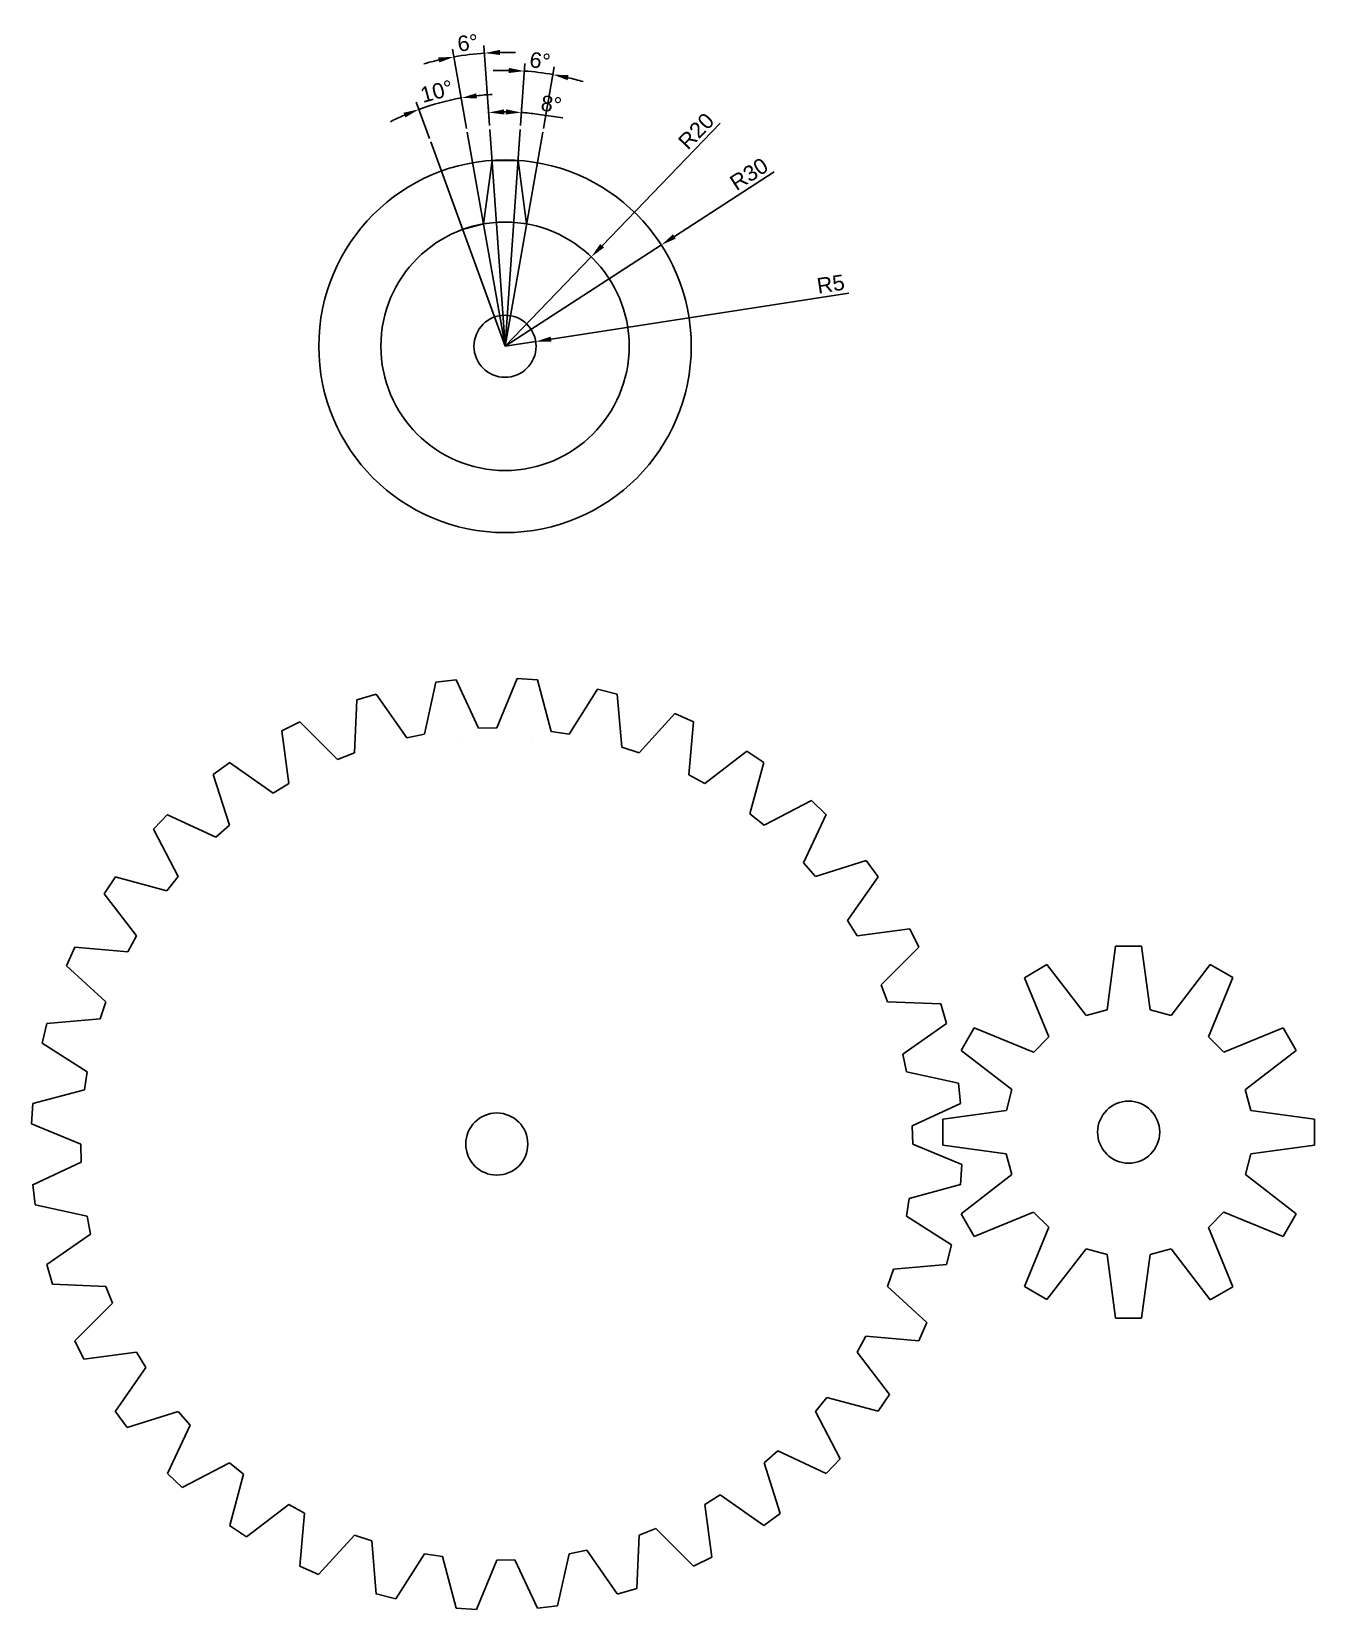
# Model space of a CAD drawing. Header units: millimetres. Extents: x 1619 to 1825, y 1975 to 2229.
import ezdxf

# ---------------------------------------------------------------- set-up
doc = ezdxf.new("R2010")
doc.units = ezdxf.units.MM
doc.styles.get("Standard").update_dxf_attribs({"font": 'arial.ttf'})
doc.dimstyles.new('ISO-25', dxfattribs={"dimtxt": 2.5, "dimasz": 2.5, "dimexe": 1.25, "dimexo": 0.625, "dimtad": 1, "dimtxsty": 'Standard', "dimcen": 2.5, "dimadec": 0, "dimazin": 0, "dimtfac": 1, "dimtmove": 0, "dimatfit": 3, "dimfxl": 1, "dimarcsym": 0})

# ---------------------------------------------------------------- blocks, each defined once
blk = doc.blocks.new('*U6')
for p, q in [((-6.54, 3.78), (-2.92, -4)), ((0, -3.93), (3.27, 4)), ((3.27, 4), (6.54, 3.78)), ((-2.92, -4), (0, -3.93))]:
    blk.add_line(p, q)
blk = doc.blocks.new('*U7')
at = {"color": 0, "linetype": 'ByBlock', "lineweight": -2, "transparency": 16777216}
for p, rotation in [((2337.38, 2470.74), 9.999999999999977), ((2362.02, 2470.74), 350.0000000000001), ((2325.44, 2467.54), 19.99999999999999), ((2373.96, 2467.54), 340), ((2314.23, 2462.31), 30.00000000000001), ((2385.16, 2462.31), 329.9999999999999), ((2304.1, 2455.22), 40.00000000000001), ((2395.29, 2455.22), 320), ((2295.36, 2446.48), 50), ((2404.04, 2446.48), 309.9999999999999), ((2288.27, 2436.35), 60.00000000000001), ((2411.13, 2436.35), 299.9999999999999), ((2283.04, 2425.15), 70), ((2416.35, 2425.15), 290.0000000000001), ((2279.84, 2413.2), 80.00000000000001), ((2419.55, 2413.2), 280), ((2278.77, 2400.88), 90), ((2420.63, 2400.88), 270), ((2279.84, 2388.57), 99.99999999999999), ((2419.55, 2388.57), 259.9999999999999), ((2283.04, 2376.62), 110), ((2416.35, 2376.62), 250), ((2288.27, 2365.42), 120), ((2411.13, 2365.42), 240), ((2295.36, 2355.29), 130), ((2404.04, 2355.29), 230), ((2304.1, 2346.55), 140), ((2395.29, 2346.55), 220), ((2314.23, 2339.46), 150), ((2385.16, 2339.46), 209.9999999999999), ((2325.44, 2334.23), 160.0000000000001), ((2373.96, 2334.23), 200), ((2337.38, 2331.03), 170), ((2362.02, 2331.03), 190), ((2349.7, 2329.95), 180)]:
    blk.add_blockref('*U6', p, dxfattribs=dict(at, rotation=rotation))
blk.add_blockref('*U6', (2349.7, 2471.82), dxfattribs=at)
blk = doc.blocks.new('*U64')
for p, q in [((-1.79, -4.66), (-0.41, 5.57)), ((-0.41, 5.57), (3.78, 5.57)), ((3.78, 5.57), (5.16, -4.66)), ((-5.16, -5.57), (-1.79, -4.66))]:
    blk.add_line(p, q)
blk = doc.blocks.new('*U66')
at = {"color": 0, "linetype": 'ByBlock', "lineweight": -2, "transparency": 16777216}
blk.add_blockref('*U64', (2068.73, 2067.84), dxfattribs=at)
for p, rotation in [((2056.77, 2063.73), 29.99999999999998), ((2081.14, 2065.42), 329.9999999999999), ((2090.67, 2057.12), 299.9999999999999), ((2048.47, 2054.2), 59.99999999999999), ((2094.77, 2045.16), 269.9999999999999), ((2046.05, 2041.8), 90), ((2092.35, 2032.76), 240), ((2050.16, 2029.84), 120), ((2084.05, 2023.22), 210), ((2059.69, 2021.54), 150), ((2072.1, 2019.12), 180)]:
    blk.add_blockref('*U64', p, dxfattribs=dict(at, rotation=rotation))
blk = doc.blocks.new('*D83')
at = {"color": 0, "lineweight": -2, "transparency": 16777216}
for p, q in [((1692.35, 2213.5), (1692.12, 2216.84)), ((1697.32, 2213.5), (1697.56, 2216.84)), ((1699.96, 2215.33), (1704.13, 2214.76))]:
    blk.add_line(p, q, dxfattribs=at)
for start, end in [(89.7976, 90.2024), (82.2024, 86)]:
    blk.add_arc((1694.84, 2177.96), 37.73, start, end, dxfattribs=at)
at = {"color": 0, "transparency": 16777216}
for points in [[(1694.72, 2215.27), (1694.69, 2216.1), (1692.21, 2215.59)], [(1694.99, 2216.1), (1694.96, 2215.27), (1697.47, 2215.59)]]:
    blk.add_solid(points, dxfattribs=at)
at = {"layer": 'Defpoints', "color": 0, "transparency": 16777216}
for p in [(1693.96, 2215.67), (1692.4, 2212.87), (1697.28, 2212.87), (1694.84, 2177.96), (1694.84, 2177.96)]:
    blk.add_point(p, dxfattribs=at)
at = {"color": 0, "transparency": 16777216, "insert": (1702.3, 2216.93), "char_height": 2.5, "attachment_point": 5, "rotation": 352.2024}
blk.add_mtext('8°', dxfattribs=at)
blk = doc.blocks.new('*D84')
at = {"color": 0, "lineweight": -2, "transparency": 16777216}
for p, q in [((1697.32, 2213.5), (1698.02, 2223.51)), ((1701.02, 2213.04), (1702.77, 2222.93))]:
    blk.add_line(p, q, dxfattribs=at)
for start, end in [(89.2254, 92.4509), (80, 86), (73.5491, 76.7746)]:
    blk.add_arc((1694.84, 2177.96), 44.42, start, end, dxfattribs=at)
at = {"color": 0, "transparency": 16777216}
for points in [[(1695.46, 2222.78), (1695.42, 2221.95), (1697.94, 2222.26)], [(1704.92, 2220.79), (1705.08, 2221.6), (1702.55, 2221.7)]]:
    blk.add_solid(points, dxfattribs=at)
at = {"layer": 'Defpoints', "color": 0, "transparency": 16777216}
for p in [(1701.02, 2221.94), (1697.28, 2212.87), (1700.92, 2212.43), (1694.84, 2177.96), (1694.84, 2177.96)]:
    blk.add_point(p, dxfattribs=at)
at = {"color": 0, "transparency": 16777216, "insert": (1700.48, 2223.93), "char_height": 2.5, "attachment_point": 5, "rotation": 353}
blk.add_mtext('6°', dxfattribs=at)
blk = doc.blocks.new('*D85')
at = {"color": 0, "lineweight": -2, "transparency": 16777216}
for p, q in [((1688.65, 2213.04), (1686.4, 2225.78)), ((1692.35, 2213.5), (1691.45, 2226.4))]:
    blk.add_line(p, q, dxfattribs=at)
for start, end in [(103.0278, 106.0555), (94, 100), (87.9445, 90.9722)]:
    blk.add_arc((1694.84, 2177.96), 47.31, start, end, dxfattribs=at)
at = {"color": 0, "transparency": 16777216}
for points in [[(1694.05, 2224.85), (1694.02, 2225.68), (1691.54, 2225.16)], [(1684.09, 2224.46), (1684.26, 2223.65), (1686.62, 2224.55)]]:
    blk.add_solid(points, dxfattribs=at)
at = {"layer": 'Defpoints', "color": 0, "transparency": 16777216}
for p in [(1689.89, 2225.01), (1692.4, 2212.87), (1688.76, 2212.43), (1694.84, 2177.96), (1694.84, 2177.96)]:
    blk.add_point(p, dxfattribs=at)
at = {"color": 0, "transparency": 16777216, "insert": (1688.84, 2226.81), "char_height": 2.5, "attachment_point": 5, "rotation": 7}
blk.add_mtext('6°', dxfattribs=at)
blk = doc.blocks.new('*D86')
at = {"color": 0, "lineweight": -2, "transparency": 16777216}
for p, q in [((1688.65, 2213.04), (1687.57, 2219.16)), ((1682.65, 2211.43), (1680.53, 2217.27))]:
    blk.add_line(p, q, dxfattribs=at)
for start, end in [(100, 110), (92.9412, 96.4706), (113.5294, 117.0588)]:
    blk.add_arc((1694.84, 2177.96), 40.59, start, end, dxfattribs=at)
at = {"color": 0, "transparency": 16777216}
for points in [[(1690.32, 2217.88), (1690.2, 2218.7), (1687.79, 2217.93)], [(1678.48, 2215.56), (1678.79, 2214.79), (1680.96, 2216.1)]]:
    blk.add_solid(points, dxfattribs=at)
at = {"layer": 'Defpoints', "color": 0, "transparency": 16777216}
for p in [(1685.48, 2217.45), (1682.87, 2210.85), (1688.76, 2212.43), (1694.84, 2177.96), (1694.84, 2177.96)]:
    blk.add_point(p, dxfattribs=at)
at = {"color": 0, "transparency": 16777216, "insert": (1683.84, 2219), "char_height": 2.5, "attachment_point": 5, "rotation": 15}
blk.add_mtext('10°', dxfattribs=at)
blk = doc.blocks.new('*D87')
at = {"color": 0, "lineweight": -2, "transparency": 16777216}
for p, q in [((1729.5, 2213.87), (1710.47, 2194.14)), ((1694.84, 2177.96), (1708.73, 2192.35))]:
    blk.add_line(p, q, dxfattribs=at)
at = {"color": 0, "transparency": 16777216}
blk.add_solid([(1710.17, 2194.43), (1710.77, 2193.85), (1708.73, 2192.35)], dxfattribs=at)
at = {"layer": 'Defpoints', "color": 0, "transparency": 16777216}
for p in [(1708.73, 2192.35), (1694.84, 2177.96)]:
    blk.add_point(p, dxfattribs=at)
at = {"color": 0, "transparency": 16777216, "insert": (1725.63, 2212.59), "char_height": 2.5, "attachment_point": 5, "rotation": 46.0077}
blk.add_mtext('R20', dxfattribs=at)
blk = doc.blocks.new('*D88')
at = {"color": 0, "lineweight": -2, "transparency": 16777216}
for p, q in [((1738.2, 2206.04), (1722.12, 2195.63)), ((1694.84, 2177.96), (1720.02, 2194.27))]:
    blk.add_line(p, q, dxfattribs=at)
at = {"color": 0, "transparency": 16777216}
blk.add_solid([(1721.89, 2195.98), (1722.34, 2195.28), (1720.02, 2194.27)], dxfattribs=at)
at = {"layer": 'Defpoints', "color": 0, "transparency": 16777216}
for p in [(1720.02, 2194.27), (1694.84, 2177.96)]:
    blk.add_point(p, dxfattribs=at)
at = {"color": 0, "transparency": 16777216, "insert": (1734.13, 2205.68), "char_height": 2.5, "attachment_point": 5, "rotation": 32.9342}
blk.add_mtext('R30', dxfattribs=at)
blk = doc.blocks.new('*D89')
at = {"color": 0, "lineweight": -2, "transparency": 16777216}
for p, q in [((1750.21, 2186.49), (1702.25, 2179.1)), ((1694.84, 2177.96), (1699.78, 2178.72))]:
    blk.add_line(p, q, dxfattribs=at)
at = {"color": 0, "transparency": 16777216}
blk.add_solid([(1702.19, 2179.51), (1702.31, 2178.69), (1699.78, 2178.72)], dxfattribs=at)
at = {"layer": 'Defpoints', "color": 0, "transparency": 16777216}
for p in [(1694.84, 2177.96), (1699.78, 2178.72)]:
    blk.add_point(p, dxfattribs=at)
at = {"color": 0, "transparency": 16777216, "insert": (1747.3, 2187.97), "char_height": 2.5, "attachment_point": 5, "rotation": 8.7653}
blk.add_mtext('R5', dxfattribs=at)

msp = doc.modelspace()

# ---------------------------------------------------------------- linework, layer by layer
for p, q in [((1694.838, 2177.957), (1692.397, 2212.872)), ((1694.838, 2177.957), (1697.279, 2212.872)), ((1694.838, 2177.957), (1682.867, 2210.846)), ((1694.838, 2177.957), (1688.76, 2212.425)), ((1694.838, 2177.957), (1700.916, 2212.425)), ((1687.841, 2114.268), (1687.841, 2114.268)), ((1699.171, 2114.268), (1699.171, 2114.268))]:
    msp.add_line(p, q)
at = {"color": 242, "true_color": 0xcd2027}
for p, q in [((1691.365, 2197.653), (1692.745, 2207.884)), ((1692.745, 2207.884), (1696.931, 2207.884)), ((1696.931, 2207.884), (1698.311, 2197.653)), ((1687.998, 2196.751), (1691.365, 2197.653))]:
    msp.add_line(p, q, dxfattribs=at)
for centre, radius in [((1694.838, 2177.957), 30), ((1694.838, 2177.957), 20), ((1694.838, 2177.957), 5), ((1795.282, 2051.431), 5), ((1693.506, 2049.515), 5)]:
    msp.add_circle(centre, radius)

# ---------------------------------------------------------------- block references
for name, p in [('*U7', (-656.192, -351.37)), ('*U66', (-275.131, 7.952))]:
    msp.add_blockref(name, p)

# ---------------------------------------------------------------- dimensions: what is measured, and where the dimension line sits
for base, line1, line2, picture, middle in [((1689.892, 2225.012), ((1694.838, 2177.957), (1688.76, 2212.425)), ((1694.838, 2177.957), (1692.397, 2212.872)), '*D85', (1688.84, 2226.806)), ((1701.019, 2221.94), ((1694.838, 2177.957), (1700.916, 2212.425)), ((1694.838, 2177.957), (1697.279, 2212.872)), '*D84', (1700.483, 2223.928)), ((1685.477, 2217.454), ((1694.838, 2177.957), (1688.76, 2212.425)), ((1694.838, 2177.957), (1682.867, 2210.846)), '*D86', (1683.84, 2219.002)), ((1693.96, 2215.672), ((1694.838, 2177.957), (1697.279, 2212.872)), ((1694.838, 2177.957), (1692.397, 2212.872)), '*D83', (1702.303, 2216.932))]:
    dim = msp.add_angular_dim_2l(base=base, line1=line1, line2=line2, dimstyle='ISO-25', dxfattribs=at)
    dim.commit()
    dim.dimension.update_dxf_attribs({"geometry": picture, "text_midpoint": middle})
for mpoint, picture, middle in [((1708.729, 2192.346), '*D87', (1726.999, 2211.27)), ((1720.017, 2194.267), '*D88', (1735.168, 2204.082)), ((1699.78, 2178.719), '*D89', (1747.592, 2186.091))]:
    dim = msp.add_radius_dim(center=(1694.838, 2177.957), mpoint=mpoint, dimstyle='ISO-25', dxfattribs=at)
    dim.commit()
    dim.dimension.update_dxf_attribs({"geometry": picture, "text_midpoint": middle, "dimtype": 164})

doc.saveas('drawing.dxf')
